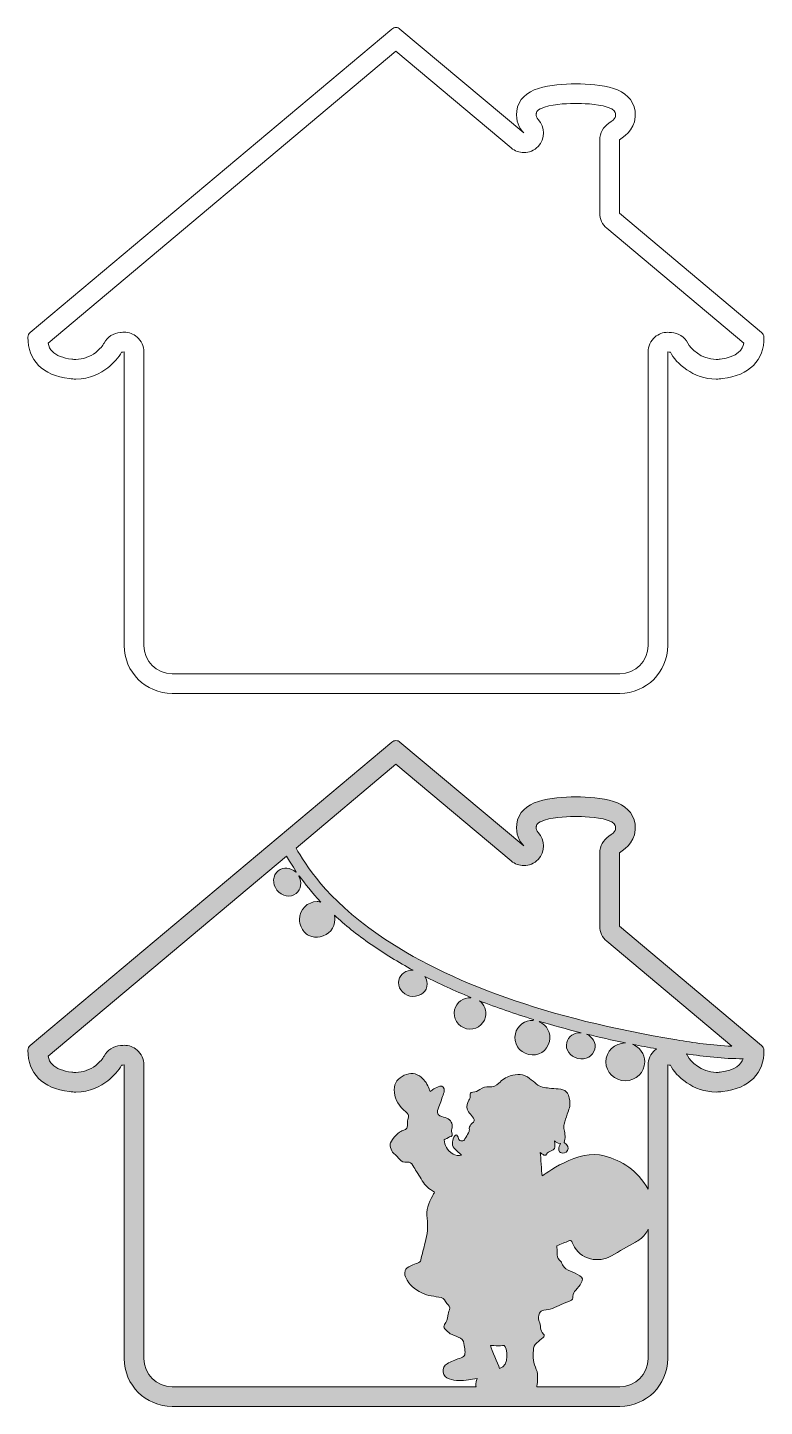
# Model space of a CAD drawing. Header units: millimetres. Extents: x -179 to 704, y -319 to -8.
# Drawn here: x 3.9 to 169.9, y -318.8 to -8.2 of the extents above; entities that cross this region are included whole.
import ezdxf

# ---------------------------------------------------------------- set-up
doc = ezdxf.new("R2010")
doc.units = ezdxf.units.MM
doc.header["$MEASUREMENT"] = 0
doc.layers.add('Layer 4', color=7, linetype='Continuous')
doc.layers.add('Layer 9', color=7, linetype='Continuous')

msp = doc.modelspace()

# ---------------------------------------------------------------- hatches: boundary and pattern name
at = {"layer": 'Layer 4'}
h = msp.add_hatch(color=4, dxfattribs=at)
h.dxf.hatch_style = 2
edge = h.paths.add_edge_path()
edge.add_spline(control_points=[(169.27, -237.54), (169.27, -237.54), (137.23, -210.65), (137.23, -210.65), (137.23, -210.65), (137.23, -194.13), (137.23, -194.13), (138.85, -193.1), (141.17, -191.21), (140.75, -187.69), (140.1, -182.18), (132.84, -181.54), (127.43, -181.54), (122.03, -181.54), (114.77, -182.18), (114.11, -187.69), (113.85, -189.9), (114.66, -191.46), (115.7, -192.57), (115.7, -192.57), (87.8, -169.17), (87.8, -169.17), (87.54, -168.95), (87.22, -168.84), (86.9, -168.84), (86.57, -168.84), (86.25, -168.95), (85.99, -169.17), (85.99, -169.17), (4.5, -237.54), (4.5, -237.54), (4.19, -237.81), (4, -238.19), (4, -238.6), (3.92, -243.8), (7.32, -247.2), (13.33, -247.93), (13.84, -247.99), (14.33, -248.02), (14.8, -248.02), (17.98, -248.02), (20.41, -246.7), (21.96, -245.51), (23.31, -244.48), (24.47, -243.14), (25.09, -241.96), (25.29, -241.95), (25.49, -241.93), (25.68, -241.9), (25.68, -241.9), (25.68, -308.07), (25.68, -308.07), (25.68, -314.01), (30.51, -318.84), (36.45, -318.84), (36.45, -318.84), (137.34, -318.84), (137.34, -318.84), (143.29, -318.84), (148.12, -314.01), (148.12, -308.07), (148.12, -308.07), (148.12, -241.91), (148.12, -241.91), (148.31, -241.94), (148.51, -241.95), (148.7, -241.97), (149.98, -244.44), (153.8, -248.01), (159.02, -248.01), (159.02, -248.01), (159.02, -248.01), (159.02, -248.01), (159.49, -248.01), (159.97, -247.99), (160.45, -247.93), (166.49, -247.2), (169.89, -243.79), (169.78, -238.59), (169.77, -238.19), (169.59, -237.81), (169.27, -237.54)], knot_values=[0, 0, 0, 0, 1, 1, 1, 2, 2, 2, 3, 3, 3, 4, 4, 4, 5, 5, 5, 6, 6, 6, 7, 7, 7, 8, 8, 8, 9, 9, 9, 10, 10, 10, 11, 11, 11, 12, 12, 12, 13, 13, 13, 14, 14, 14, 15, 15, 15, 16, 16, 16, 17, 17, 17, 18, 18, 18, 19, 19, 19, 20, 20, 20, 21, 21, 21, 22, 22, 22, 23, 23, 23, 24, 24, 24, 25, 25, 25, 26, 26, 26, 27, 27, 27, 27], degree=3, periodic=1)
edge = h.paths.add_edge_path()
edge.add_spline(control_points=[(110.21, -310.32), (109.87, -308.93), (108.5, -306.42), (108.18, -305.1), (108.24, -305.09), (110.48, -305.27), (111.28, -305.1), (111.89, -305.43), (112.65, -309.77), (110.21, -310.32)], knot_values=[0, 0, 0, 0, 1, 1, 1, 2, 2, 2, 3, 3, 3, 3], degree=3, periodic=1)
edge = h.paths.add_edge_path()
edge.add_spline(control_points=[(143.7, -308.07), (143.7, -311.57), (140.85, -314.42), (137.34, -314.42), (137.34, -314.42), (118.6, -314.42), (118.6, -314.42), (118.61, -314.37), (118.62, -314.32), (118.63, -314.27), (118.69, -313.7), (118.82, -313.13), (118.81, -312.57), (118.78, -311.88), (118.79, -311.12), (118.51, -310.53), (117.86, -309.13), (117.73, -307.7), (117.84, -306.21), (117.89, -305.54), (118.09, -304.98), (118.63, -304.54), (119.11, -304.15), (119.57, -303.74), (120.02, -303.33), (120.26, -303.1), (120.43, -302.8), (120.12, -302.53), (119.67, -302.14), (119.57, -301.64), (119.48, -301.11), (119.4, -300.62), (119.37, -300.11), (119.16, -299.68), (118.84, -299.02), (118.98, -298.46), (119.24, -297.86), (119.43, -297.41), (119.75, -297.23), (120.23, -297.17), (120.87, -297.09), (121.53, -296.98), (122.12, -296.75), (123.48, -296.22), (124.8, -295.59), (126.14, -295.03), (126.57, -294.84), (126.8, -294.55), (126.77, -294.08), (126.73, -293.48), (127.01, -293.05), (127.41, -292.62), (127.87, -292.14), (128.29, -291.59), (128.64, -291.02), (129.08, -290.32), (129, -289.86), (128.29, -289.4), (127.65, -288.98), (126.94, -288.62), (126.21, -288.39), (125.41, -288.13), (124.83, -287.7), (124.44, -286.97), (124.24, -286.59), (124.09, -286.13), (123.77, -285.88), (123.19, -285.43), (123.24, -284.87), (123.24, -284.28), (123.24, -284.08), (123.22, -283.87), (123.2, -283.67), (123.17, -283.29), (123.13, -282.91), (123.11, -282.69), (124.11, -282.27), (124.99, -281.91), (125.86, -281.51), (126.18, -281.36), (126.35, -281.41), (126.48, -281.72), (126.58, -281.95), (126.68, -282.18), (126.79, -282.39), (127.64, -284.02), (128.92, -285.14), (130.73, -285.59), (132.38, -286), (133.93, -285.75), (135.41, -284.9), (137.21, -283.87), (139.02, -282.87), (140.82, -281.85), (141.2, -281.64), (141.57, -281.41), (141.91, -281.15), (142.71, -280.53), (143.4, -279.81), (143.7, -278.88), (143.7, -278.88), (143.7, -308.07), (143.7, -308.07)], knot_values=[0, 0, 0, 0, 1, 1, 1, 2, 2, 2, 3, 3, 3, 4, 4, 4, 5, 5, 5, 6, 6, 6, 7, 7, 7, 8, 8, 8, 9, 9, 9, 10, 10, 10, 11, 11, 11, 12, 12, 12, 13, 13, 13, 14, 14, 14, 15, 15, 15, 16, 16, 16, 17, 17, 17, 18, 18, 18, 19, 19, 19, 20, 20, 20, 21, 21, 21, 22, 22, 22, 23, 23, 23, 24, 24, 24, 25, 25, 25, 26, 26, 26, 27, 27, 27, 28, 28, 28, 29, 29, 29, 30, 30, 30, 31, 31, 31, 32, 32, 32, 33, 33, 33, 34, 34, 34, 34], degree=3, periodic=1)
edge = h.paths.add_edge_path()
edge.add_spline(control_points=[(145.23, -238.56), (144.26, -239.4), (143.7, -240.62), (143.7, -241.91), (143.7, -241.91), (143.7, -269.91), (143.7, -269.91), (141.22, -265.57), (137.81, -263.52), (133.83, -262.36), (128.15, -260.69), (120.01, -266.75), (119.83, -266.89), (119.65, -265.78), (119.57, -262.75), (119.38, -261.63), (119.67, -261.85), (119.84, -261.99), (120.02, -262.12), (120.31, -262.34), (120.63, -262.34), (120.81, -262.02), (121.07, -261.59), (121.45, -261.42), (121.88, -261.26), (122.57, -261), (122.77, -260.66), (122.71, -259.93), (122.69, -259.65), (122.64, -259.37), (122.58, -258.99), (122.96, -259.3), (123.15, -259.49), (123.93, -259.61), (123.55, -260.54), (123.3, -261.34), (123.96, -261.66), (124.52, -261.94), (125.2, -261.74), (125.52, -261.2), (125.89, -260.56), (125.66, -259.93), (124.8, -259.38), (125.08, -258.41), (125, -257.46), (124.79, -256.5), (124.7, -256.11), (124.7, -255.67), (124.79, -255.28), (124.97, -254.51), (125.22, -253.75), (125.49, -253), (125.84, -252.03), (126.21, -251.07), (126.06, -250.01), (125.75, -247.92), (125.09, -247.48), (123.47, -247.32), (122.79, -247.25), (122.11, -247.23), (121.44, -247.14), (120.41, -247.02), (119.35, -246.94), (118.51, -246.19), (118.03, -245.75), (117.51, -245.35), (117, -244.95), (115.66, -243.9), (114.17, -243.88), (112.63, -244.37), (111.63, -244.69), (110.79, -245.3), (110.06, -246.02), (109.44, -246.64), (108.76, -246.91), (107.91, -246.83), (107.14, -246.76), (106.43, -247), (105.82, -247.43), (105.32, -247.79), (104.81, -248.03), (104.19, -248.06), (103.66, -248.09), (103.53, -248.27), (103.61, -248.78), (103.67, -249.19), (103.59, -249.54), (103.34, -249.87), (102.89, -250.47), (102.77, -251.17), (102.96, -251.86), (103.17, -252.62), (104.14, -253.46), (104.48, -254.18), (104.69, -254.63), (104.1, -254.92), (103.77, -255.33), (103.49, -255.68), (103.37, -256.07), (103.43, -256.53), (103.45, -256.75), (103.34, -257.01), (103.23, -257.22), (102.99, -257.68), (102.68, -258.11), (102.44, -258.58), (102.28, -258.89), (102.07, -259.08), (101.72, -259.04), (101.39, -259.01), (101.08, -258.88), (100.97, -258.51), (100.92, -258.31), (100.89, -258.1), (100.79, -257.93), (100.59, -257.59), (100.32, -257.56), (100.13, -257.88), (99.63, -258.74), (99.29, -259.79), (100.03, -260.69), (100.29, -261.01), (101.37, -261.89), (101.63, -262.21), (101.26, -262.54), (100.07, -262.19), (99.77, -262.01), (98.22, -261.09), (97.93, -260), (97.73, -258.77), (97.87, -258.75), (98.87, -258.15), (98.94, -258.14), (99.62, -258.02), (99.73, -257.76), (99.46, -257.11), (99.38, -256.9), (99.41, -256.6), (99.48, -256.37), (99.77, -255.48), (99.48, -254.54), (98.66, -254.08), (98.22, -253.84), (97.72, -253.68), (97.23, -253.56), (96.54, -253.39), (96.07, -252.81), (96.27, -252.18), (96.62, -251.11), (97.03, -250.07), (97.4, -249.01), (97.55, -248.58), (97.73, -248.16), (97.79, -247.72), (97.89, -247.04), (97.42, -246.57), (96.75, -246.72), (96.29, -246.82), (95.86, -247.08), (95.44, -247.32), (95.15, -247.48), (94.9, -247.71), (94.59, -247.93), (94.5, -247.67), (94.44, -247.49), (94.37, -247.32), (93.99, -246.31), (93.45, -245.4), (92.61, -244.69), (91.43, -243.69), (90.11, -243.62), (88.75, -244.24), (87.38, -244.86), (86.51, -245.93), (86.5, -247.49), (86.49, -249.26), (87.29, -250.72), (88.55, -251.94), (88.84, -252.23), (89.17, -252.48), (89.45, -252.78), (89.77, -253.12), (89.86, -253.48), (89.65, -253.96), (89.51, -254.27), (89.47, -254.67), (89.51, -255.02), (89.62, -256.02), (89.41, -256.4), (88.44, -256.68), (88.05, -256.8), (86.78, -257.41), (85.66, -259.43), (85.51, -259.71), (85.64, -261.28), (86.4, -261.84), (87.61, -262.72), (87.9, -264), (89.38, -263.83), (90.09, -263.74), (90.4, -263.94), (90.72, -264.56), (90.96, -265.04), (91.25, -265.48), (91.54, -265.93), (91.88, -266.49), (92.27, -267.02), (92.58, -267.6), (93.19, -268.7), (94, -269.6), (95.09, -270.25), (95.25, -270.35), (95.41, -270.47), (95.56, -270.57), (95.52, -270.7), (95.5, -270.76), (95.47, -270.81), (95.35, -271.02), (95.22, -271.24), (95.1, -271.45), (94.24, -272.9), (93.68, -274.74), (93.92, -276.44), (94.2, -278.37), (93.96, -280.03), (93.48, -281.92), (93.14, -283.23), (92.81, -284.55), (92.47, -285.86), (92.44, -286.01), (92.39, -286.17), (92.29, -286.28), (92.17, -286.43), (91.96, -286.49), (91.77, -286.55), (91.14, -286.73), (89.21, -287.38), (88.97, -288.22), (88.72, -289.05), (89.05, -289.69), (89.11, -289.82), (89.9, -291.56), (90.99, -292.33), (92.73, -293.26), (94.05, -293.97), (95.61, -294.01), (97.07, -294.32), (97.85, -294.48), (97.9, -295.1), (98.37, -295.63), (98.76, -296.06), (99.17, -296.42), (98.95, -297.06), (98.8, -297.5), (98.66, -297.96), (98.58, -298.42), (98.45, -299.13), (98.32, -299.83), (97.86, -300.42), (97.61, -300.74), (97.61, -301.1), (97.88, -301.38), (98.26, -301.77), (98.66, -302.17), (99.12, -302.45), (99.68, -302.77), (100.31, -303), (100.93, -303.21), (101.67, -303.46), (102.1, -303.94), (102.22, -304.7), (102.3, -305.21), (102.36, -305.72), (102.43, -306.22), (102.57, -307.35), (102.27, -307.68), (101.18, -308.03), (100.23, -308.33), (99.31, -308.76), (98.43, -309.22), (97.7, -309.59), (97.41, -310.27), (97.53, -311.09), (97.66, -311.89), (98.1, -312.43), (98.9, -312.66), (100.32, -313.07), (101.76, -313.14), (103.22, -312.88), (103.84, -312.76), (104.46, -312.66), (105.18, -312.54), (105.07, -312.9), (104.99, -313.14), (104.93, -313.39), (104.84, -313.72), (104.86, -314.09), (104.94, -314.42), (104.94, -314.42), (36.45, -314.42), (36.45, -314.42), (32.95, -314.42), (30.11, -311.57), (30.11, -308.07), (30.11, -308.07), (30.11, -241.9), (30.11, -241.9), (30.11, -240.61), (29.54, -239.39), (28.57, -238.55), (27.76, -237.86), (26.73, -237.48), (25.68, -237.48), (25.46, -237.48), (25.24, -237.5), (25.02, -237.53), (24.96, -237.54), (24.9, -237.55), (24.84, -237.55), (23.29, -237.64), (21.9, -238.53), (21.17, -239.91), (20.9, -240.43), (20.19, -241.3), (19.27, -242.01), (17.9, -243.06), (16.39, -243.6), (14.8, -243.6), (14.5, -243.6), (14.19, -243.58), (13.87, -243.54), (11.91, -243.3), (10.4, -242.7), (9.5, -241.81), (9.01, -241.31), (8.68, -240.7), (8.53, -239.94), (8.53, -239.94), (62.25, -194.86), (62.25, -194.86), (62.8, -195.83), (63.52, -197.02), (64.44, -198.38), (64.44, -198.38), (64.32, -198.48), (64.32, -198.48), (63.18, -197.43), (61.52, -197.26), (60.39, -198.15), (59.11, -199.15), (58.98, -201.11), (60.09, -202.52), (61.2, -203.94), (63.13, -204.28), (64.41, -203.28), (65.54, -202.39), (65.77, -200.74), (65.02, -199.39), (65.02, -199.39), (65.1, -199.32), (65.1, -199.32), (66.36, -201.07), (67.95, -203.06), (70, -205.21), (69.73, -205.15), (69.45, -205.12), (69.16, -205.12), (66.96, -205.12), (65.17, -206.9), (65.17, -209.11), (65.17, -209.71), (65.31, -210.28), (65.55, -210.79), (65.85, -211.61), (66.44, -212.33), (67.29, -212.76), (68.11, -213.18), (69.03, -213.25), (69.85, -213.03), (71.73, -212.7), (73.15, -211.07), (73.15, -209.11), (73.15, -208.79), (73.11, -208.49), (73.04, -208.19), (75.34, -210.31), (78.08, -212.54), (81.34, -214.81), (84.25, -216.83), (87.39, -218.76), (90.74, -220.58), (89.22, -220.5), (87.86, -221.4), (87.53, -222.78), (87.17, -224.36), (88.29, -225.97), (90.04, -226.38), (91.8, -226.78), (93.52, -225.84), (93.88, -224.26), (94.07, -223.44), (93.86, -222.62), (93.38, -221.96), (96.65, -223.63), (100.11, -225.21), (103.77, -226.69), (103.77, -226.69), (103.75, -226.77), (103.75, -226.77), (102.06, -226.68), (100.49, -227.8), (100.1, -229.49), (99.65, -231.39), (100.86, -233.29), (102.78, -233.74), (104.71, -234.19), (106.63, -233.01), (107.07, -231.11), (107.4, -229.69), (106.81, -228.27), (105.69, -227.46), (109.54, -228.96), (113.6, -230.37), (117.87, -231.68), (117.87, -231.68), (117.82, -231.88), (117.82, -231.88), (115.95, -231.77), (114.22, -233.01), (113.79, -234.87), (113.3, -236.96), (114.63, -239.06), (116.75, -239.55), (118.87, -240.04), (120.99, -238.75), (121.47, -236.66), (121.91, -234.79), (120.9, -232.92), (119.18, -232.19), (119.18, -232.19), (119.2, -232.09), (119.2, -232.09), (122.23, -232.99), (125.36, -233.85), (128.6, -234.66), (127.06, -234.57), (125.68, -235.47), (125.35, -236.87), (124.99, -238.44), (126.11, -240.05), (127.86, -240.46), (129.62, -240.87), (131.34, -239.92), (131.7, -238.34), (132.02, -236.97), (131.21, -235.57), (129.84, -234.96), (132.67, -235.66), (135.58, -236.31), (138.57, -236.93), (138.57, -236.93), (138.56, -236.96), (138.56, -236.96), (138.56, -236.96), (138.56, -236.96), (138.55, -236.96), (136.14, -236.96), (134.18, -238.86), (134.18, -241.22), (134.18, -243.57), (136.14, -245.47), (138.55, -245.47), (140.97, -245.47), (142.93, -243.57), (142.93, -241.22), (142.93, -239.41), (141.78, -237.87), (140.15, -237.25), (141.94, -237.61), (143.75, -237.96), (145.59, -238.29), (145.46, -238.37), (145.35, -238.46), (145.23, -238.56)], knot_values=[0, 0, 0, 0, 1, 1, 1, 2, 2, 2, 3, 3, 3, 4, 4, 4, 5, 5, 5, 6, 6, 6, 7, 7, 7, 8, 8, 8, 9, 9, 9, 10, 10, 10, 11, 11, 11, 12, 12, 12, 13, 13, 13, 14, 14, 14, 15, 15, 15, 16, 16, 16, 17, 17, 17, 18, 18, 18, 19, 19, 19, 20, 20, 20, 21, 21, 21, 22, 22, 22, 23, 23, 23, 24, 24, 24, 25, 25, 25, 26, 26, 26, 27, 27, 27, 28, 28, 28, 29, 29, 29, 30, 30, 30, 31, 31, 31, 32, 32, 32, 33, 33, 33, 34, 34, 34, 35, 35, 35, 36, 36, 36, 37, 37, 37, 38, 38, 38, 39, 39, 39, 40, 40, 40, 41, 41, 41, 42, 42, 42, 43, 43, 43, 44, 44, 44, 45, 45, 45, 46, 46, 46, 47, 47, 47, 48, 48, 48, 49, 49, 49, 50, 50, 50, 51, 51, 51, 52, 52, 52, 53, 53, 53, 54, 54, 54, 55, 55, 55, 56, 56, 56, 57, 57, 57, 58, 58, 58, 59, 59, 59, 60, 60, 60, 61, 61, 61, 62, 62, 62, 63, 63, 63, 64, 64, 64, 65, 65, 65, 66, 66, 66, 67, 67, 67, 68, 68, 68, 69, 69, 69, 70, 70, 70, 71, 71, 71, 72, 72, 72, 73, 73, 73, 74, 74, 74, 75, 75, 75, 76, 76, 76, 77, 77, 77, 78, 78, 78, 79, 79, 79, 80, 80, 80, 81, 81, 81, 82, 82, 82, 83, 83, 83, 84, 84, 84, 85, 85, 85, 86, 86, 86, 87, 87, 87, 88, 88, 88, 89, 89, 89, 90, 90, 90, 91, 91, 91, 92, 92, 92, 93, 93, 93, 94, 94, 94, 95, 95, 95, 96, 96, 96, 97, 97, 97, 98, 98, 98, 99, 99, 99, 100, 100, 100, 101, 101, 101, 102, 102, 102, 103, 103, 103, 104, 104, 104, 105, 105, 105, 106, 106, 106, 107, 107, 107, 108, 108, 108, 109, 109, 109, 110, 110, 110, 111, 111, 111, 112, 112, 112, 113, 113, 113, 114, 114, 114, 115, 115, 115, 116, 116, 116, 117, 117, 117, 118, 118, 118, 119, 119, 119, 120, 120, 120, 121, 121, 121, 122, 122, 122, 123, 123, 123, 124, 124, 124, 125, 125, 125, 126, 126, 126, 127, 127, 127, 128, 128, 128, 129, 129, 129, 130, 130, 130, 131, 131, 131, 132, 132, 132, 133, 133, 133, 134, 134, 134, 135, 135, 135, 136, 136, 136, 137, 137, 137, 138, 138, 138, 139, 139, 139, 140, 140, 140, 141, 141, 141, 142, 142, 142, 143, 143, 143, 144, 144, 144, 145, 145, 145, 146, 146, 146, 147, 147, 147, 148, 148, 148, 149, 149, 149, 150, 150, 150, 151, 151, 151, 152, 152, 152, 153, 153, 153, 154, 154, 154, 155, 155, 155, 156, 156, 156, 157, 157, 157, 158, 158, 158, 159, 159, 159, 160, 160, 160, 161, 161, 161, 161], degree=3, periodic=1)
edge = h.paths.add_edge_path()
edge.add_spline(control_points=[(150.14, -236.28), (121.3, -231.49), (98.68, -223.5), (82.92, -212.54), (71.08, -204.31), (66.46, -196.71), (64.4, -193.06), (64.4, -193.06), (86.9, -174.18), (86.9, -174.18), (86.9, -174.18), (112.86, -195.96), (112.86, -195.96), (113.69, -196.65), (114.7, -197), (115.7, -197), (116.88, -197), (118.05, -196.53), (118.92, -195.61), (120.52, -193.92), (120.53, -191.26), (118.93, -189.55), (118.54, -189.14), (118.43, -188.8), (118.5, -188.21), (118.54, -187.91), (118.61, -187.33), (120.38, -186.75), (122.76, -185.96), (126.28, -185.96), (127.43, -185.96), (128.59, -185.96), (132.11, -185.96), (134.49, -186.75), (136.26, -187.33), (136.32, -187.9), (136.36, -188.21), (136.42, -188.75), (136.5, -189.36), (134.86, -190.4), (133.58, -191.21), (132.81, -192.62), (132.81, -194.13), (132.81, -194.13), (132.81, -210.65), (132.81, -210.65), (132.81, -211.96), (133.39, -213.2), (134.39, -214.04), (134.39, -214.04), (162.58, -237.7), (162.58, -237.7), (158.13, -237.51), (153.85, -236.89), (150.14, -236.28)], knot_values=[0, 0, 0, 0, 1, 1, 1, 2, 2, 2, 3, 3, 3, 4, 4, 4, 5, 5, 5, 6, 6, 6, 7, 7, 7, 8, 8, 8, 9, 9, 9, 10, 10, 10, 11, 11, 11, 12, 12, 12, 13, 13, 13, 14, 14, 14, 15, 15, 15, 16, 16, 16, 17, 17, 17, 18, 18, 18, 18], degree=3, periodic=1)
edge = h.paths.add_edge_path()
edge.add_spline(control_points=[(159.91, -243.54), (159.61, -243.58), (159.32, -243.59), (159.02, -243.59), (155.62, -243.59), (153.25, -241.13), (152.63, -239.93), (152.54, -239.75), (152.43, -239.58), (152.32, -239.42), (156.23, -240.01), (160.6, -240.52), (165.12, -240.52), (164.66, -241.76), (163.4, -243.12), (159.91, -243.54)], knot_values=[0, 0, 0, 0, 1, 1, 1, 2, 2, 2, 3, 3, 3, 4, 4, 4, 5, 5, 5, 5], degree=3, periodic=1)

# ---------------------------------------------------------------- linework, layer by layer
at = {"layer": 'Layer 4', "lineweight": 0}
for points, knots in [([(169.27, -237.54), (169.27, -237.54), (137.23, -210.65), (137.23, -210.65), (137.23, -210.65), (137.23, -194.13), (137.23, -194.13), (138.85, -193.1), (141.17, -191.21), (140.75, -187.69), (140.1, -182.18), (132.84, -181.54), (127.43, -181.54), (122.03, -181.54), (114.77, -182.18), (114.11, -187.69), (113.85, -189.9), (114.66, -191.46), (115.7, -192.57), (115.7, -192.57), (87.8, -169.17), (87.8, -169.17), (87.54, -168.95), (87.22, -168.84), (86.9, -168.84), (86.57, -168.84), (86.25, -168.95), (85.99, -169.17), (85.99, -169.17), (4.5, -237.54), (4.5, -237.54), (4.19, -237.81), (4, -238.19), (4, -238.6), (3.92, -243.8), (7.32, -247.2), (13.33, -247.93), (13.84, -247.99), (14.33, -248.02), (14.8, -248.02), (17.98, -248.02), (20.41, -246.7), (21.96, -245.51), (23.31, -244.48), (24.47, -243.14), (25.09, -241.96), (25.29, -241.95), (25.49, -241.93), (25.68, -241.9), (25.68, -241.9), (25.68, -308.07), (25.68, -308.07), (25.68, -314.01), (30.51, -318.84), (36.45, -318.84), (36.45, -318.84), (137.34, -318.84), (137.34, -318.84), (143.29, -318.84), (148.12, -314.01), (148.12, -308.07), (148.12, -308.07), (148.12, -241.91), (148.12, -241.91), (148.31, -241.94), (148.51, -241.95), (148.7, -241.97), (149.98, -244.44), (153.8, -248.01), (159.02, -248.01), (159.02, -248.01), (159.02, -248.01), (159.02, -248.01), (159.49, -248.01), (159.97, -247.99), (160.45, -247.93), (166.49, -247.2), (169.89, -243.79), (169.78, -238.59), (169.77, -238.19), (169.59, -237.81), (169.27, -237.54)], [0, 0, 0, 0, 1, 1, 1, 2, 2, 2, 3, 3, 3, 4, 4, 4, 5, 5, 5, 6, 6, 6, 7, 7, 7, 8, 8, 8, 9, 9, 9, 10, 10, 10, 11, 11, 11, 12, 12, 12, 13, 13, 13, 14, 14, 14, 15, 15, 15, 16, 16, 16, 17, 17, 17, 18, 18, 18, 19, 19, 19, 20, 20, 20, 21, 21, 21, 22, 22, 22, 23, 23, 23, 24, 24, 24, 25, 25, 25, 26, 26, 26, 27, 27, 27, 27]), ([(150.14, -236.28), (121.3, -231.49), (98.68, -223.5), (82.92, -212.54), (71.08, -204.31), (66.46, -196.71), (64.4, -193.06), (64.4, -193.06), (86.9, -174.18), (86.9, -174.18), (86.9, -174.18), (112.86, -195.96), (112.86, -195.96), (113.69, -196.65), (114.7, -197), (115.7, -197), (116.88, -197), (118.05, -196.53), (118.92, -195.61), (120.52, -193.92), (120.53, -191.26), (118.93, -189.55), (118.54, -189.14), (118.43, -188.8), (118.5, -188.21), (118.54, -187.91), (118.61, -187.33), (120.38, -186.75), (122.76, -185.96), (126.28, -185.96), (127.43, -185.96), (128.59, -185.96), (132.11, -185.96), (134.49, -186.75), (136.26, -187.33), (136.32, -187.9), (136.36, -188.21), (136.42, -188.75), (136.5, -189.36), (134.86, -190.4), (133.58, -191.21), (132.81, -192.62), (132.81, -194.13), (132.81, -194.13), (132.81, -210.65), (132.81, -210.65), (132.81, -211.96), (133.39, -213.2), (134.39, -214.04), (134.39, -214.04), (162.58, -237.7), (162.58, -237.7), (158.13, -237.51), (153.85, -236.89), (150.14, -236.28)], [0, 0, 0, 0, 1, 1, 1, 2, 2, 2, 3, 3, 3, 4, 4, 4, 5, 5, 5, 6, 6, 6, 7, 7, 7, 8, 8, 8, 9, 9, 9, 10, 10, 10, 11, 11, 11, 12, 12, 12, 13, 13, 13, 14, 14, 14, 15, 15, 15, 16, 16, 16, 17, 17, 17, 18, 18, 18, 18]), ([(145.23, -238.56), (144.26, -239.4), (143.7, -240.62), (143.7, -241.91), (143.7, -241.91), (143.7, -269.91), (143.7, -269.91), (141.22, -265.57), (137.81, -263.52), (133.83, -262.36), (128.15, -260.69), (120.01, -266.75), (119.83, -266.89), (119.65, -265.78), (119.57, -262.75), (119.38, -261.63), (119.67, -261.85), (119.84, -261.99), (120.02, -262.12), (120.31, -262.34), (120.63, -262.34), (120.81, -262.02), (121.07, -261.59), (121.45, -261.42), (121.88, -261.26), (122.57, -261), (122.77, -260.66), (122.71, -259.93), (122.69, -259.65), (122.64, -259.37), (122.58, -258.99), (122.96, -259.3), (123.15, -259.49), (123.93, -259.61), (123.55, -260.54), (123.3, -261.34), (123.96, -261.66), (124.52, -261.94), (125.2, -261.74), (125.52, -261.2), (125.89, -260.56), (125.66, -259.93), (124.8, -259.38), (125.08, -258.41), (125, -257.46), (124.79, -256.5), (124.7, -256.11), (124.7, -255.67), (124.79, -255.28), (124.97, -254.51), (125.22, -253.75), (125.49, -253), (125.84, -252.03), (126.21, -251.07), (126.06, -250.01), (125.75, -247.92), (125.09, -247.48), (123.47, -247.32), (122.79, -247.25), (122.11, -247.23), (121.44, -247.14), (120.41, -247.02), (119.35, -246.94), (118.51, -246.19), (118.03, -245.75), (117.51, -245.35), (117, -244.95), (115.66, -243.9), (114.17, -243.88), (112.63, -244.37), (111.63, -244.69), (110.79, -245.3), (110.06, -246.02), (109.44, -246.64), (108.76, -246.91), (107.91, -246.83), (107.14, -246.76), (106.43, -247), (105.82, -247.43), (105.32, -247.79), (104.81, -248.03), (104.19, -248.06), (103.66, -248.09), (103.53, -248.27), (103.61, -248.78), (103.67, -249.19), (103.59, -249.54), (103.34, -249.87), (102.89, -250.47), (102.77, -251.17), (102.96, -251.86), (103.17, -252.62), (104.14, -253.46), (104.48, -254.18), (104.69, -254.63), (104.1, -254.92), (103.77, -255.33), (103.49, -255.68), (103.37, -256.07), (103.43, -256.53), (103.45, -256.75), (103.34, -257.01), (103.23, -257.22), (102.99, -257.68), (102.68, -258.11), (102.44, -258.58), (102.28, -258.89), (102.07, -259.08), (101.72, -259.04), (101.39, -259.01), (101.08, -258.88), (100.97, -258.51), (100.92, -258.31), (100.89, -258.1), (100.79, -257.93), (100.59, -257.59), (100.32, -257.56), (100.13, -257.88), (99.63, -258.74), (99.29, -259.79), (100.03, -260.69), (100.29, -261.01), (101.37, -261.89), (101.63, -262.21), (101.26, -262.54), (100.07, -262.19), (99.77, -262.01), (98.22, -261.09), (97.93, -260), (97.73, -258.77), (97.87, -258.75), (98.87, -258.15), (98.94, -258.14), (99.62, -258.02), (99.73, -257.76), (99.46, -257.11), (99.38, -256.9), (99.41, -256.6), (99.48, -256.37), (99.77, -255.48), (99.48, -254.54), (98.66, -254.08), (98.22, -253.84), (97.72, -253.68), (97.23, -253.56), (96.54, -253.39), (96.07, -252.81), (96.27, -252.18), (96.62, -251.11), (97.03, -250.07), (97.4, -249.01), (97.55, -248.58), (97.73, -248.16), (97.79, -247.72), (97.89, -247.04), (97.42, -246.57), (96.75, -246.72), (96.29, -246.82), (95.86, -247.08), (95.44, -247.32), (95.15, -247.48), (94.9, -247.71), (94.59, -247.93), (94.5, -247.67), (94.44, -247.49), (94.37, -247.32), (93.99, -246.31), (93.45, -245.4), (92.61, -244.69), (91.43, -243.69), (90.11, -243.62), (88.75, -244.24), (87.38, -244.86), (86.51, -245.93), (86.5, -247.49), (86.49, -249.26), (87.29, -250.72), (88.55, -251.94), (88.84, -252.23), (89.17, -252.48), (89.45, -252.78), (89.77, -253.12), (89.86, -253.48), (89.65, -253.96), (89.51, -254.27), (89.47, -254.67), (89.51, -255.02), (89.62, -256.02), (89.41, -256.4), (88.44, -256.68), (88.05, -256.8), (86.78, -257.41), (85.66, -259.43), (85.51, -259.71), (85.64, -261.28), (86.4, -261.84), (87.61, -262.72), (87.9, -264), (89.38, -263.83), (90.09, -263.74), (90.4, -263.94), (90.72, -264.56), (90.96, -265.04), (91.25, -265.48), (91.54, -265.93), (91.88, -266.49), (92.27, -267.02), (92.58, -267.6), (93.19, -268.7), (94, -269.6), (95.09, -270.25), (95.25, -270.35), (95.41, -270.47), (95.56, -270.57), (95.52, -270.7), (95.5, -270.76), (95.47, -270.81), (95.35, -271.02), (95.22, -271.24), (95.1, -271.45), (94.24, -272.9), (93.68, -274.74), (93.92, -276.44), (94.2, -278.37), (93.96, -280.03), (93.48, -281.92), (93.14, -283.23), (92.81, -284.55), (92.47, -285.86), (92.44, -286.01), (92.39, -286.17), (92.29, -286.28), (92.17, -286.43), (91.96, -286.49), (91.77, -286.55), (91.14, -286.73), (89.21, -287.38), (88.97, -288.22), (88.72, -289.05), (89.05, -289.69), (89.11, -289.82), (89.9, -291.56), (90.99, -292.33), (92.73, -293.26), (94.05, -293.97), (95.61, -294.01), (97.07, -294.32), (97.85, -294.48), (97.9, -295.1), (98.37, -295.63), (98.76, -296.06), (99.17, -296.42), (98.95, -297.06), (98.8, -297.5), (98.66, -297.96), (98.58, -298.42), (98.45, -299.13), (98.32, -299.83), (97.86, -300.42), (97.61, -300.74), (97.61, -301.1), (97.88, -301.38), (98.26, -301.77), (98.66, -302.17), (99.12, -302.45), (99.68, -302.77), (100.31, -303), (100.93, -303.21), (101.67, -303.46), (102.1, -303.94), (102.22, -304.7), (102.3, -305.21), (102.36, -305.72), (102.43, -306.22), (102.57, -307.35), (102.27, -307.68), (101.18, -308.03), (100.23, -308.33), (99.31, -308.76), (98.43, -309.22), (97.7, -309.59), (97.41, -310.27), (97.53, -311.09), (97.66, -311.89), (98.1, -312.43), (98.9, -312.66), (100.32, -313.07), (101.76, -313.14), (103.22, -312.88), (103.84, -312.76), (104.46, -312.66), (105.18, -312.54), (105.07, -312.9), (104.99, -313.14), (104.93, -313.39), (104.84, -313.72), (104.86, -314.09), (104.94, -314.42), (104.94, -314.42), (36.45, -314.42), (36.45, -314.42), (32.95, -314.42), (30.11, -311.57), (30.11, -308.07), (30.11, -308.07), (30.11, -241.9), (30.11, -241.9), (30.11, -240.61), (29.54, -239.39), (28.57, -238.55), (27.76, -237.86), (26.73, -237.48), (25.68, -237.48), (25.46, -237.48), (25.24, -237.5), (25.02, -237.53), (24.96, -237.54), (24.9, -237.55), (24.84, -237.55), (23.29, -237.64), (21.9, -238.53), (21.17, -239.91), (20.9, -240.43), (20.19, -241.3), (19.27, -242.01), (17.9, -243.06), (16.39, -243.6), (14.8, -243.6), (14.5, -243.6), (14.19, -243.58), (13.87, -243.54), (11.91, -243.3), (10.4, -242.7), (9.5, -241.81), (9.01, -241.31), (8.68, -240.7), (8.53, -239.94), (8.53, -239.94), (62.25, -194.86), (62.25, -194.86), (62.8, -195.83), (63.52, -197.02), (64.44, -198.38), (64.44, -198.38), (64.32, -198.48), (64.32, -198.48), (63.18, -197.43), (61.52, -197.26), (60.39, -198.15), (59.11, -199.15), (58.98, -201.11), (60.09, -202.52), (61.2, -203.94), (63.13, -204.28), (64.41, -203.28), (65.54, -202.39), (65.77, -200.74), (65.02, -199.39), (65.02, -199.39), (65.1, -199.32), (65.1, -199.32), (66.36, -201.07), (67.95, -203.06), (70, -205.21), (69.73, -205.15), (69.45, -205.12), (69.16, -205.12), (66.96, -205.12), (65.17, -206.9), (65.17, -209.11), (65.17, -209.71), (65.31, -210.28), (65.55, -210.79), (65.85, -211.61), (66.44, -212.33), (67.29, -212.76), (68.11, -213.18), (69.03, -213.25), (69.85, -213.03), (71.73, -212.7), (73.15, -211.07), (73.15, -209.11), (73.15, -208.79), (73.11, -208.49), (73.04, -208.19), (75.34, -210.31), (78.08, -212.54), (81.34, -214.81), (84.25, -216.83), (87.39, -218.76), (90.74, -220.58), (89.22, -220.5), (87.86, -221.4), (87.53, -222.78), (87.17, -224.36), (88.29, -225.97), (90.04, -226.38), (91.8, -226.78), (93.52, -225.84), (93.88, -224.26), (94.07, -223.44), (93.86, -222.62), (93.38, -221.96), (96.65, -223.63), (100.11, -225.21), (103.77, -226.69), (103.77, -226.69), (103.75, -226.77), (103.75, -226.77), (102.06, -226.68), (100.49, -227.8), (100.1, -229.49), (99.65, -231.39), (100.86, -233.29), (102.78, -233.74), (104.71, -234.19), (106.63, -233.01), (107.07, -231.11), (107.4, -229.69), (106.81, -228.27), (105.69, -227.46), (109.54, -228.96), (113.6, -230.37), (117.87, -231.68), (117.87, -231.68), (117.82, -231.88), (117.82, -231.88), (115.95, -231.77), (114.22, -233.01), (113.79, -234.87), (113.3, -236.96), (114.63, -239.06), (116.75, -239.55), (118.87, -240.04), (120.99, -238.75), (121.47, -236.66), (121.91, -234.79), (120.9, -232.92), (119.18, -232.19), (119.18, -232.19), (119.2, -232.09), (119.2, -232.09), (122.23, -232.99), (125.36, -233.85), (128.6, -234.66), (127.06, -234.57), (125.68, -235.47), (125.35, -236.87), (124.99, -238.44), (126.11, -240.05), (127.86, -240.46), (129.62, -240.87), (131.34, -239.92), (131.7, -238.34), (132.02, -236.97), (131.21, -235.57), (129.84, -234.96), (132.67, -235.66), (135.58, -236.31), (138.57, -236.93), (138.57, -236.93), (138.56, -236.96), (138.56, -236.96), (138.56, -236.96), (138.56, -236.96), (138.55, -236.96), (136.14, -236.96), (134.18, -238.86), (134.18, -241.22), (134.18, -243.57), (136.14, -245.47), (138.55, -245.47), (140.97, -245.47), (142.93, -243.57), (142.93, -241.22), (142.93, -239.41), (141.78, -237.87), (140.15, -237.25), (141.94, -237.61), (143.75, -237.96), (145.59, -238.29), (145.46, -238.37), (145.35, -238.46), (145.23, -238.56)], [0, 0, 0, 0, 1, 1, 1, 2, 2, 2, 3, 3, 3, 4, 4, 4, 5, 5, 5, 6, 6, 6, 7, 7, 7, 8, 8, 8, 9, 9, 9, 10, 10, 10, 11, 11, 11, 12, 12, 12, 13, 13, 13, 14, 14, 14, 15, 15, 15, 16, 16, 16, 17, 17, 17, 18, 18, 18, 19, 19, 19, 20, 20, 20, 21, 21, 21, 22, 22, 22, 23, 23, 23, 24, 24, 24, 25, 25, 25, 26, 26, 26, 27, 27, 27, 28, 28, 28, 29, 29, 29, 30, 30, 30, 31, 31, 31, 32, 32, 32, 33, 33, 33, 34, 34, 34, 35, 35, 35, 36, 36, 36, 37, 37, 37, 38, 38, 38, 39, 39, 39, 40, 40, 40, 41, 41, 41, 42, 42, 42, 43, 43, 43, 44, 44, 44, 45, 45, 45, 46, 46, 46, 47, 47, 47, 48, 48, 48, 49, 49, 49, 50, 50, 50, 51, 51, 51, 52, 52, 52, 53, 53, 53, 54, 54, 54, 55, 55, 55, 56, 56, 56, 57, 57, 57, 58, 58, 58, 59, 59, 59, 60, 60, 60, 61, 61, 61, 62, 62, 62, 63, 63, 63, 64, 64, 64, 65, 65, 65, 66, 66, 66, 67, 67, 67, 68, 68, 68, 69, 69, 69, 70, 70, 70, 71, 71, 71, 72, 72, 72, 73, 73, 73, 74, 74, 74, 75, 75, 75, 76, 76, 76, 77, 77, 77, 78, 78, 78, 79, 79, 79, 80, 80, 80, 81, 81, 81, 82, 82, 82, 83, 83, 83, 84, 84, 84, 85, 85, 85, 86, 86, 86, 87, 87, 87, 88, 88, 88, 89, 89, 89, 90, 90, 90, 91, 91, 91, 92, 92, 92, 93, 93, 93, 94, 94, 94, 95, 95, 95, 96, 96, 96, 97, 97, 97, 98, 98, 98, 99, 99, 99, 100, 100, 100, 101, 101, 101, 102, 102, 102, 103, 103, 103, 104, 104, 104, 105, 105, 105, 106, 106, 106, 107, 107, 107, 108, 108, 108, 109, 109, 109, 110, 110, 110, 111, 111, 111, 112, 112, 112, 113, 113, 113, 114, 114, 114, 115, 115, 115, 116, 116, 116, 117, 117, 117, 118, 118, 118, 119, 119, 119, 120, 120, 120, 121, 121, 121, 122, 122, 122, 123, 123, 123, 124, 124, 124, 125, 125, 125, 126, 126, 126, 127, 127, 127, 128, 128, 128, 129, 129, 129, 130, 130, 130, 131, 131, 131, 132, 132, 132, 133, 133, 133, 134, 134, 134, 135, 135, 135, 136, 136, 136, 137, 137, 137, 138, 138, 138, 139, 139, 139, 140, 140, 140, 141, 141, 141, 142, 142, 142, 143, 143, 143, 144, 144, 144, 145, 145, 145, 146, 146, 146, 147, 147, 147, 148, 148, 148, 149, 149, 149, 150, 150, 150, 151, 151, 151, 152, 152, 152, 153, 153, 153, 154, 154, 154, 155, 155, 155, 156, 156, 156, 157, 157, 157, 158, 158, 158, 159, 159, 159, 160, 160, 160, 161, 161, 161, 161]), ([(159.91, -243.54), (159.61, -243.58), (159.32, -243.59), (159.02, -243.59), (155.62, -243.59), (153.25, -241.13), (152.63, -239.93), (152.54, -239.75), (152.43, -239.58), (152.32, -239.42), (156.23, -240.01), (160.6, -240.52), (165.12, -240.52), (164.66, -241.76), (163.4, -243.12), (159.91, -243.54)], [0, 0, 0, 0, 1, 1, 1, 2, 2, 2, 3, 3, 3, 4, 4, 4, 5, 5, 5, 5]), ([(143.7, -308.07), (143.7, -311.57), (140.85, -314.42), (137.34, -314.42), (137.34, -314.42), (118.6, -314.42), (118.6, -314.42), (118.61, -314.37), (118.62, -314.32), (118.63, -314.27), (118.69, -313.7), (118.82, -313.13), (118.81, -312.57), (118.78, -311.88), (118.79, -311.12), (118.51, -310.53), (117.86, -309.13), (117.73, -307.7), (117.84, -306.21), (117.89, -305.54), (118.09, -304.98), (118.63, -304.54), (119.11, -304.15), (119.57, -303.74), (120.02, -303.33), (120.26, -303.1), (120.43, -302.8), (120.12, -302.53), (119.67, -302.14), (119.57, -301.64), (119.48, -301.11), (119.4, -300.62), (119.37, -300.11), (119.16, -299.68), (118.84, -299.02), (118.98, -298.46), (119.24, -297.86), (119.43, -297.41), (119.75, -297.23), (120.23, -297.17), (120.87, -297.09), (121.53, -296.98), (122.12, -296.75), (123.48, -296.22), (124.8, -295.59), (126.14, -295.03), (126.57, -294.84), (126.8, -294.55), (126.77, -294.08), (126.73, -293.48), (127.01, -293.05), (127.41, -292.62), (127.87, -292.14), (128.29, -291.59), (128.64, -291.02), (129.08, -290.32), (129, -289.86), (128.29, -289.4), (127.65, -288.98), (126.94, -288.62), (126.21, -288.39), (125.41, -288.13), (124.83, -287.7), (124.44, -286.97), (124.24, -286.59), (124.09, -286.13), (123.77, -285.88), (123.19, -285.43), (123.24, -284.87), (123.24, -284.28), (123.24, -284.08), (123.22, -283.87), (123.2, -283.67), (123.17, -283.29), (123.13, -282.91), (123.11, -282.69), (124.11, -282.27), (124.99, -281.91), (125.86, -281.51), (126.18, -281.36), (126.35, -281.41), (126.48, -281.72), (126.58, -281.95), (126.68, -282.18), (126.79, -282.39), (127.64, -284.02), (128.92, -285.14), (130.73, -285.59), (132.38, -286), (133.93, -285.75), (135.41, -284.9), (137.21, -283.87), (139.02, -282.87), (140.82, -281.85), (141.2, -281.64), (141.57, -281.41), (141.91, -281.15), (142.71, -280.53), (143.4, -279.81), (143.7, -278.88), (143.7, -278.88), (143.7, -308.07), (143.7, -308.07)], [0, 0, 0, 0, 1, 1, 1, 2, 2, 2, 3, 3, 3, 4, 4, 4, 5, 5, 5, 6, 6, 6, 7, 7, 7, 8, 8, 8, 9, 9, 9, 10, 10, 10, 11, 11, 11, 12, 12, 12, 13, 13, 13, 14, 14, 14, 15, 15, 15, 16, 16, 16, 17, 17, 17, 18, 18, 18, 19, 19, 19, 20, 20, 20, 21, 21, 21, 22, 22, 22, 23, 23, 23, 24, 24, 24, 25, 25, 25, 26, 26, 26, 27, 27, 27, 28, 28, 28, 29, 29, 29, 30, 30, 30, 31, 31, 31, 32, 32, 32, 33, 33, 33, 34, 34, 34, 34]), ([(110.21, -310.32), (109.87, -308.93), (108.5, -306.42), (108.18, -305.1), (108.24, -305.09), (110.48, -305.27), (111.28, -305.1), (111.89, -305.43), (112.65, -309.77), (110.21, -310.32)], [0, 0, 0, 0, 1, 1, 1, 2, 2, 2, 3, 3, 3, 3])]:
    msp.add_open_spline(points, degree=3, knots=knots, dxfattribs=at)
at = {"layer": 'Layer 9', "lineweight": 0}
for points, knots in [([(86.9, -8.21), (86.57, -8.21), (86.25, -8.32), (85.99, -8.54), (85.99, -8.54), (4.5, -76.92), (4.5, -76.92), (4.19, -77.18), (4, -77.57), (4, -77.98), (3.92, -83.17), (7.32, -86.57), (13.33, -87.3), (13.84, -87.36), (14.33, -87.39), (14.8, -87.39), (17.98, -87.39), (20.41, -86.08), (21.96, -84.89), (23.31, -83.86), (24.47, -82.51), (25.09, -81.34), (25.29, -81.33), (25.49, -81.3), (25.68, -81.27), (25.68, -81.27), (25.68, -147.44), (25.68, -147.44), (25.68, -153.38), (30.51, -158.21), (36.45, -158.21), (36.45, -158.21), (137.34, -158.21), (137.34, -158.21), (143.29, -158.21), (148.12, -153.38), (148.12, -147.44), (148.12, -147.44), (148.12, -81.28), (148.12, -81.28), (148.31, -81.31), (148.51, -81.33), (148.7, -81.34), (149.98, -83.81), (153.8, -87.39), (159.02, -87.39), (159.02, -87.39), (159.02, -87.39), (159.02, -87.39), (159.49, -87.39), (159.97, -87.36), (160.45, -87.3), (166.49, -86.57), (169.89, -83.17), (169.78, -77.97), (169.77, -77.56), (169.59, -77.18), (169.27, -76.92), (169.27, -76.92), (137.23, -50.02), (137.23, -50.02), (137.23, -50.02), (137.23, -33.5), (137.23, -33.5), (138.85, -32.47), (141.17, -30.59), (140.75, -27.07), (140.1, -21.55), (132.84, -20.91), (127.43, -20.91), (122.03, -20.91), (114.77, -21.55), (114.11, -27.07), (113.85, -29.27), (114.66, -30.84), (115.7, -31.95), (115.7, -31.95), (87.8, -8.54), (87.8, -8.54), (87.54, -8.32), (87.22, -8.21), (86.9, -8.21), (86.9, -8.21), (86.9, -8.21), (86.9, -8.21)], [0, 0, 0, 0, 1, 1, 1, 2, 2, 2, 3, 3, 3, 4, 4, 4, 5, 5, 5, 6, 6, 6, 7, 7, 7, 8, 8, 8, 9, 9, 9, 10, 10, 10, 11, 11, 11, 12, 12, 12, 13, 13, 13, 14, 14, 14, 15, 15, 15, 16, 16, 16, 17, 17, 17, 18, 18, 18, 19, 19, 19, 20, 20, 20, 21, 21, 21, 22, 22, 22, 23, 23, 23, 24, 24, 24, 25, 25, 25, 26, 26, 26, 27, 27, 27, 28, 28, 28, 28]), ([(86.9, -13.55), (86.9, -13.55), (112.86, -35.33), (112.86, -35.33), (113.69, -36.03), (114.7, -36.37), (115.7, -36.37), (116.88, -36.37), (118.05, -35.9), (118.92, -34.99), (120.52, -33.29), (120.53, -30.63), (118.93, -28.92), (118.54, -28.51), (118.43, -28.17), (118.5, -27.59), (118.54, -27.28), (118.61, -26.7), (120.38, -26.12), (122.76, -25.33), (126.28, -25.33), (127.43, -25.33), (128.59, -25.33), (132.11, -25.33), (134.49, -26.12), (136.26, -26.7), (136.32, -27.28), (136.36, -27.58), (136.42, -28.12), (136.5, -28.73), (134.86, -29.77), (133.58, -30.58), (132.81, -31.99), (132.81, -33.5), (132.81, -33.5), (132.81, -50.02), (132.81, -50.02), (132.81, -51.33), (133.39, -52.57), (134.39, -53.41), (134.39, -53.41), (165.27, -79.33), (165.27, -79.33), (165.01, -80.68), (163.94, -82.42), (159.91, -82.91), (159.61, -82.95), (159.32, -82.97), (159.02, -82.97), (155.62, -82.97), (153.25, -80.5), (152.63, -79.3), (151.91, -77.91), (150.5, -77), (148.94, -76.92), (148.88, -76.92), (148.82, -76.91), (148.76, -76.91), (148.55, -76.87), (148.34, -76.86), (148.12, -76.86), (147.07, -76.86), (146.04, -77.24), (145.23, -77.93), (144.26, -78.77), (143.7, -79.99), (143.7, -81.28), (143.7, -81.28), (143.7, -147.44), (143.7, -147.44), (143.7, -150.94), (140.85, -153.79), (137.34, -153.79), (137.34, -153.79), (36.45, -153.79), (36.45, -153.79), (32.95, -153.79), (30.11, -150.94), (30.11, -147.44), (30.11, -147.44), (30.11, -81.27), (30.11, -81.27), (30.11, -79.99), (29.54, -78.76), (28.57, -77.92), (27.76, -77.23), (26.73, -76.85), (25.68, -76.85), (25.46, -76.85), (25.24, -76.87), (25.02, -76.9), (24.96, -76.91), (24.9, -76.92), (24.84, -76.92), (23.29, -77.01), (21.9, -77.9), (21.17, -79.28), (20.9, -79.8), (20.19, -80.68), (19.27, -81.38), (17.9, -82.43), (16.39, -82.97), (14.8, -82.97), (14.5, -82.97), (14.19, -82.95), (13.87, -82.91), (11.91, -82.67), (10.4, -82.08), (9.5, -81.18), (9.01, -80.69), (8.68, -80.07), (8.53, -79.31), (8.53, -79.31), (86.9, -13.55), (86.9, -13.55)], [0, 0, 0, 0, 1, 1, 1, 2, 2, 2, 3, 3, 3, 4, 4, 4, 5, 5, 5, 6, 6, 6, 7, 7, 7, 8, 8, 8, 9, 9, 9, 10, 10, 10, 11, 11, 11, 12, 12, 12, 13, 13, 13, 14, 14, 14, 15, 15, 15, 16, 16, 16, 17, 17, 17, 18, 18, 18, 19, 19, 19, 20, 20, 20, 21, 21, 21, 22, 22, 22, 23, 23, 23, 24, 24, 24, 25, 25, 25, 26, 26, 26, 27, 27, 27, 28, 28, 28, 29, 29, 29, 30, 30, 30, 31, 31, 31, 32, 32, 32, 33, 33, 33, 34, 34, 34, 35, 35, 35, 36, 36, 36, 37, 37, 37, 38, 38, 38, 38])]:
    msp.add_open_spline(points, degree=3, knots=knots, dxfattribs=at)

doc.saveas('drawing.dxf')
